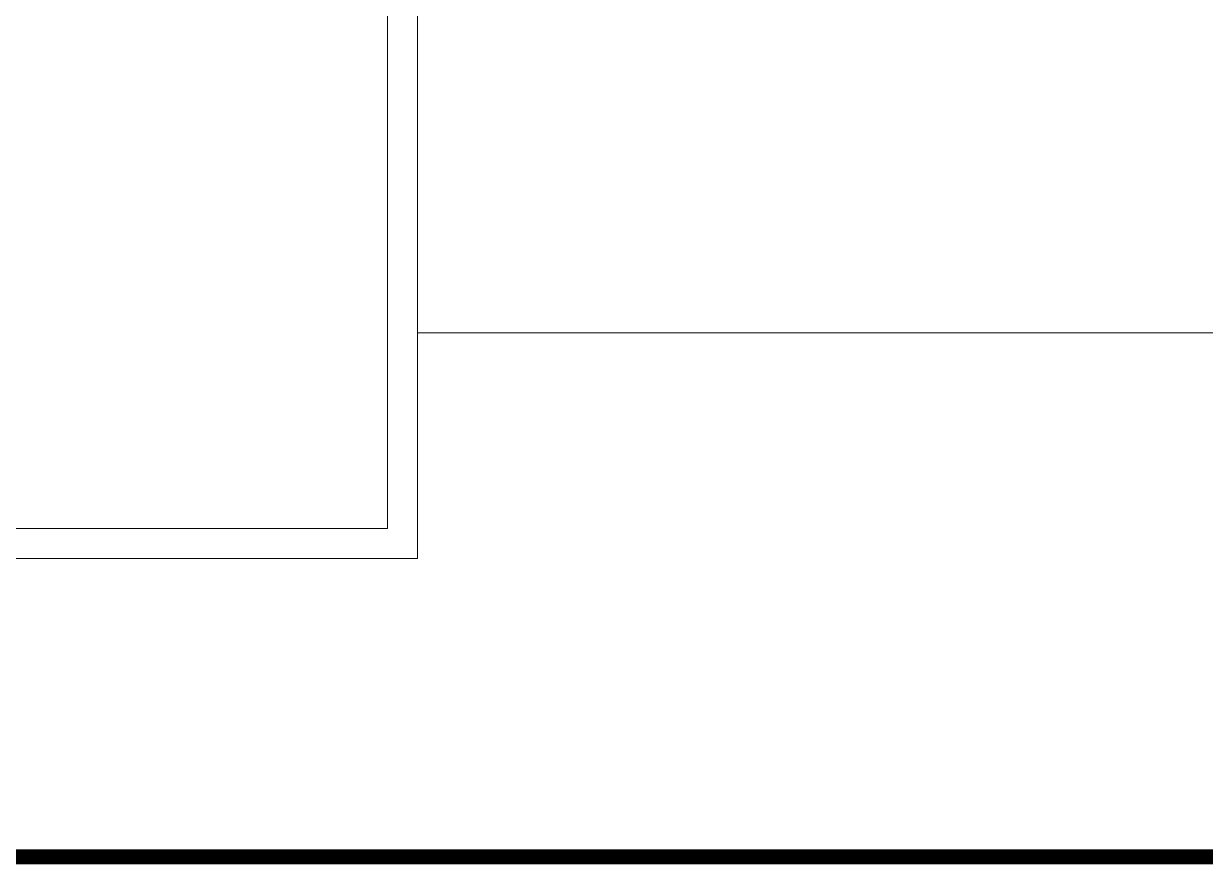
# Model space of a CAD drawing. Extents: x -2050 to 29725, y -1777 to 6820.
# Drawn here: x 9283.3 to 9361.9, y 2722.7 to 2778.6 of the extents above; entities that cross this region are included whole.
import ezdxf

# ---------------------------------------------------------------- set-up
doc = ezdxf.new("R2010")
doc.units = 0
doc.header["$LTSCALE"] = 25
doc.header["$MEASUREMENT"] = 0
doc.linetypes.add('HIDDEN2', pattern=[4.7625, 3.175, -1.5875])
doc.layers.get('0').update_dxf_attribs({"color": 9, "lineweight": 9})
for name, color, linetype, lineweight in [('01', 9, 'Continuous', 9), ('05', 9, 'Continuous', 9), ('14', 9, 'Continuous', 9), ('21', 9, 'Continuous', 9)]:
    doc.layers.add(name, color=color, linetype=linetype, lineweight=lineweight)

# ---------------------------------------------------------------- blocks, each defined once
blk = doc.blocks.new('Group-41-1')
for p, q in [((384804.56453, 69162.035), (384804.56453, 69161.585)), ((384805.17787, 69162.035), (384804.56453, 69162.035)), ((384805.17787, 69161.585), (384805.17787, 69162.035)), ((384804.56453, 69161.585), (384805.17787, 69161.585))]:
    blk.add_line(p, q)
at = {"flags": 128}
blk.add_lwpolyline([(384804.56453, 69162.035), (384805.17787, 69162.035), (384805.17787, 69161.585), (384804.56453, 69161.585)], close=True, dxfattribs=at)
blk = doc.blocks.new('Group-42-1')
at = {"layer": '05', "color": 7}
blk.add_blockref('Group-41-1', (0, 0), dxfattribs=at)
blk = doc.blocks.new('p-kolon_80x80')
blk.add_lwpolyline([(-40, -40), (40, -40), (40, 40), (-40, 40)], close=True)

msp = doc.modelspace()

# ---------------------------------------------------------------- linework, layer by layer
at = {"layer": '14'}
msp.add_lwpolyline([(9103, 2819.3), (9103, 2803), (9225.5, 2803), (9225.5, 2743), (9309.5, 2743), (9309.5, 2803), (9357, 2803), (9357, 2819.3)], dxfattribs=at)
at = {"layer": '21', "linetype": 'HIDDEN2', "ltscale": 0.1, "const_width": 1}
msp.add_lwpolyline([(9216.719, 2881.806), (9956.44, 2881.806), (9956.44, 2723.154), (9216.719, 2723.154)], close=True, dxfattribs=at)

# ---------------------------------------------------------------- block references
at = {"layer": '01'}
msp.add_blockref('p-kolon_80x80', (9267.5, 2785), dxfattribs=at)
at = {"layer": '05', "color": 7, "xscale": 100, "yscale": 100, "zscale": 100, "rotation": 180}
msp.add_blockref('Group-42-1', (38489827.287, 6918961.5), dxfattribs=at)

doc.saveas('drawing.dxf')
